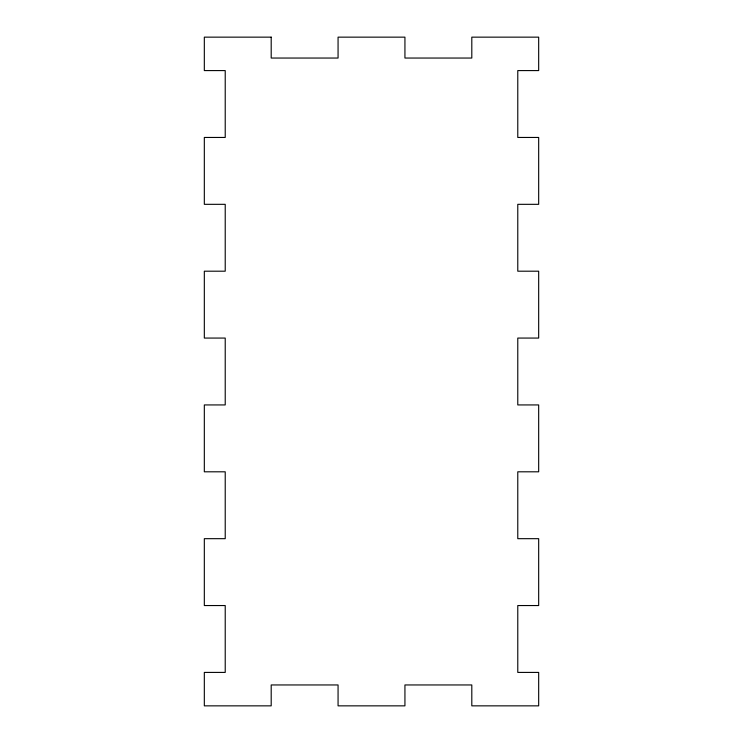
<?xml version="1.0" encoding="UTF-8"?>
<svg xmlns="http://www.w3.org/2000/svg" width="743" height="743" viewBox="0 0 743 743"><rect width="100%" height="100%" fill="white"/><g stroke="black" fill="none" stroke-linecap="round" stroke-linejoin="round"><path stroke-width="1.11" d="M271.195 37.15L204.325 37.15L204.325 70.585L225.222 70.585L225.222 137.455L204.325 137.455L204.325 204.325L225.222 204.325L225.222 271.195L204.325 271.195L204.325 338.065L225.222 338.065L225.222 404.935L204.325 404.935L204.325 471.805L225.222 471.805L225.222 538.675L204.325 538.675L204.325 605.545L225.222 605.545L225.222 672.415L204.325 672.415L204.325 705.85L271.195 705.85L271.195 684.953L338.065 684.953L338.065 705.85L404.935 705.85L404.935 684.953L471.805 684.953L471.805 705.85L538.675 705.85L538.675 672.415L517.778 672.415L517.778 605.545L538.675 605.545L538.675 538.675L517.778 538.675L517.778 471.805L538.675 471.805L538.675 404.935L517.778 404.935L517.778 338.065L538.675 338.065L538.675 271.195L517.778 271.195L517.778 204.325L538.675 204.325L538.675 137.455L517.778 137.455L517.778 70.585L538.675 70.585L538.675 37.15L471.805 37.15L471.805 58.047L404.935 58.047L404.935 37.15L338.065 37.15L338.065 58.047L271.195 58.047L271.195 37.15"/></g></svg>
